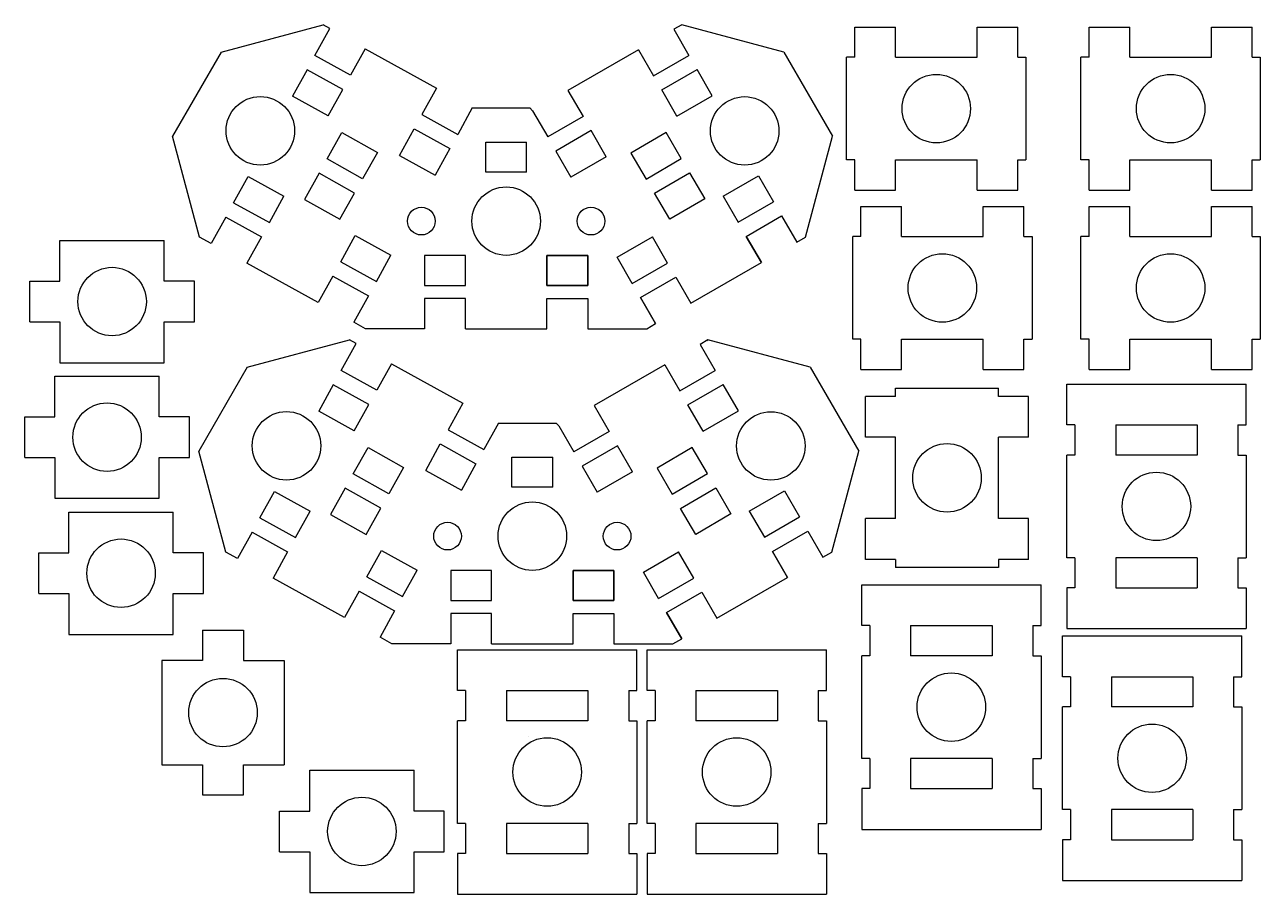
# Model space of a CAD drawing. Header units: millimetres. Extents: x -42 to 110, y 31 to 137.
import ezdxf

# ---------------------------------------------------------------- set-up
doc = ezdxf.new("R2010")
doc.units = ezdxf.units.MM
doc.layers.get('0').update_dxf_attribs({"color": 178, "lineweight": 25})

# ---------------------------------------------------------------- blocks, each defined once
blk = doc.blocks.new('partition')
at = {"color": 1}
for p, q in [((2, 21), (7, 21)), ((2, 17.3), (2, 21)), ((7, 17.3), (7, 21)), ((17, 17.3), (17, 21)), ((17, 21), (22, 21)), ((22, 17.3), (22, 21)), ((2, 17.3), (1, 17.3)), ((1, 4.7), (1, 17.3)), ((7, 17.3), (17, 17.3)), ((22, 17.3), (23, 17.3)), ((23, 17.3), (23, 4.7)), ((2, 4.7), (1, 4.7)), ((2, 1), (2, 4.7)), ((7, 4.7), (17, 4.7)), ((7, 1), (7, 4.7)), ((17, 1), (17, 4.7)), ((22, 1), (22, 4.7)), ((22, 4.7), (23, 4.7)), ((2, 1), (7, 1)), ((17, 1), (22, 1))]:
    blk.add_line(p, q, dxfattribs=at)
blk.add_circle((12, 11), 4.2, dxfattribs=at)
blk = doc.blocks.new('vertex')
at = {"color": 1}
for p, q in [((-34.97, 20.74), (-22.43, 24.1)), ((-23.46, 20.31), (-21.62, 23.64)), ((-21.62, 23.64), (-22.43, 24.1)), ((21.54, 24.1), (20.57, 23.53)), ((20.57, 23.53), (22.42, 20.33)), ((21.42, 24.02), (21.54, 24.1)), ((34.08, 20.74), (21.54, 24.1)), ((-34.97, 20.74), (-40.93, 10.41)), ((-19.08, 17.89), (-23.46, 20.31)), ((-17.29, 21.13), (-19.08, 17.89)), ((-17.29, 21.13), (-8.54, 16.3)), ((16.24, 21.03), (7.58, 16.03)), ((16.24, 21.03), (18.09, 17.83)), ((18.09, 17.83), (22.42, 20.33)), ((34.08, 20.74), (40.04, 10.41)), ((-24.43, 18.56), (-26.21, 15.32)), ((-20.05, 16.14), (-24.43, 18.56)), ((19.09, 16.1), (23.42, 18.6)), ((25.27, 15.39), (23.42, 18.6)), ((-21.84, 12.9), (-26.21, 15.32)), ((-21.84, 12.9), (-20.05, 16.14)), ((-8.54, 16.3), (-10.33, 13.06)), ((-8.54, 16.3), (-10.33, 13.06)), ((7.58, 16.03), (9.43, 12.83)), ((20.94, 12.89), (19.09, 16.1)), ((20.94, 12.89), (25.27, 15.39)), ((-4.16, 13.88), (-5.95, 10.64)), ((-4.16, 13.88), (0, 13.88)), ((-1.25, 13.88), (2.91, 13.88)), ((3.25, 13.53), (2.91, 13.88)), ((-10.33, 13.06), (-5.95, 10.64)), ((3.25, 13.53), (5.1, 10.33)), ((9.43, 12.83), (5.1, 10.33)), ((-21.97, 7.63), (-20.16, 10.86)), ((-20.16, 10.86), (-15.8, 8.41)), ((-13.08, 8.07), (-11.29, 11.31)), ((-11.29, 11.31), (-6.92, 8.89)), ((10.43, 11.1), (6.1, 8.6)), ((12.28, 7.89), (10.43, 11.1)), ((19.61, 10.86), (15.3, 8.32)), ((21.48, 7.67), (19.61, 10.86)), ((-37.62, -1.95), (-40.93, 10.41)), ((-2.5, 6), (-2.5, 9.7)), ((-2.5, 9.7), (2.5, 9.7)), ((2.5, 6), (2.5, 9.7)), ((36.73, -1.95), (40.04, 10.41)), ((-17.61, 5.19), (-21.97, 7.63)), ((-15.8, 8.41), (-17.61, 5.19)), ((-13.08, 8.07), (-8.7, 5.65)), ((-6.92, 8.89), (-8.7, 5.65)), ((6.1, 8.6), (6.1, 8.6)), ((6.1, 8.6), (7.95, 5.39)), ((12.28, 7.89), (7.95, 5.39)), ((15.3, 8.32), (17.17, 5.13)), ((17.17, 5.13), (21.48, 7.67)), ((-33.43, 2.25), (-31.64, 5.49)), ((-31.64, 5.49), (-27.26, 3.07)), ((-22.95, 5.89), (-24.76, 2.66)), ((-18.59, 3.44), (-22.95, 5.89)), ((2.5, 6), (-2.5, 6)), ((18.18, 3.41), (22.49, 5.94)), ((22.49, 5.94), (24.37, 2.75)), ((26.61, 3.07), (30.94, 5.57)), ((30.94, 5.57), (32.79, 2.36)), ((-29.05, -0.17), (-27.26, 3.07)), ((-20.4, 0.22), (-18.59, 3.44)), ((20.06, 0.22), (18.18, 3.41)), ((26.61, 3.07), (28.46, -0.14)), ((-33.43, 2.25), (-29.05, -0.17)), ((-24.76, 2.66), (-20.4, 0.22)), ((24.37, 2.75), (20.06, 0.22)), ((28.46, -0.14), (32.79, 2.36)), ((-34.39, 0.5), (-36.18, -2.74)), ((-34.39, 0.5), (-30.02, -1.92)), ((29.46, -1.87), (33.79, 0.63)), ((33.79, 0.63), (35.64, -2.58)), ((33.79, 0.63), (35.64, -2.58)), ((-36.18, -2.74), (-37.62, -1.95)), ((-30.02, -1.92), (-31.81, -5.16)), ((-20.3, -5), (-18.51, -1.76)), ((-18.51, -1.76), (-14.13, -4.18)), ((13.62, -4.43), (17.95, -1.93)), ((19.8, -5.14), (17.95, -1.93)), ((29.46, -1.87), (31.31, -5.08)), ((31.31, -5.08), (29.46, -1.87)), ((35.64, -2.58), (36.73, -1.95)), ((-15.92, -7.42), (-14.13, -4.18)), ((-10, -4.2), (-10, -7.9)), ((-10, -4.2), (-10, -7.9)), ((-5, -4.2), (-10, -4.2)), ((-5, -7.9), (-5, -4.2)), ((5, -4.2), (5, -7.9)), ((10, -4.2), (5, -4.2)), ((5, -4.2), (10, -4.2)), ((5, -7.9), (5, -4.2)), ((10, -7.9), (10, -4.2)), ((10, -4.2), (10, -7.9)), ((15.47, -7.64), (13.62, -4.43)), ((-23.05, -9.99), (-31.81, -5.16)), ((-20.3, -5), (-15.92, -7.42)), ((15.47, -7.64), (19.8, -5.14)), ((22.65, -10.08), (31.31, -5.08)), ((-21.26, -6.75), (-23.05, -9.99)), ((-21.26, -6.75), (-16.89, -9.17)), ((16.47, -9.37), (20.8, -6.87)), ((20.8, -6.87), (22.65, -10.08)), ((20.8, -6.87), (22.65, -10.08)), ((-10, -7.9), (-5, -7.9)), ((5, -7.9), (10, -7.9)), ((10, -7.9), (5, -7.9)), ((-16.89, -9.17), (-18.67, -12.41)), ((-10, -9.5), (-10, -13.2)), ((-5, -9.5), (-10, -9.5)), ((-5, -13.2), (-5, -9.5)), ((5, -9.5), (10, -9.5)), ((5, -13.2), (5, -9.5)), ((10, -9.5), (10, -13.2)), ((16.47, -9.37), (18.32, -12.58)), ((18.32, -12.58), (16.47, -9.37)), ((-17.24, -13.2), (-18.67, -12.41)), ((-10, -13.2), (-17.24, -13.2)), ((-5, -13.2), (5, -13.2)), ((10, -13.2), (17.24, -13.2)), ((17.24, -13.2), (18.32, -12.58))]:
    blk.add_line(p, q, dxfattribs=at)
for centre, radius in [((-30.16, 11.08), 4.2), ((29.26, 11.07), 4.2), ((0, 0), 4.2), ((-10.4, 0), 1.7), ((10.4, 0), 1.7)]:
    blk.add_circle(centre, radius, dxfattribs=at)
blk = doc.blocks.new('outer endings')
at = {"color": 1}
for p, q in [((-26.41, 34.45), (-26.41, 39.45)), ((-26.41, 39.45), (-4.41, 39.45)), ((-4.41, 34.45), (-4.41, 39.45)), ((-25.41, 34.45), (-26.41, 34.45)), ((-25.41, 34.45), (-25.41, 30.75)), ((-20.41, 34.45), (-20.41, 30.75)), ((-20.41, 34.45), (-10.41, 34.45)), ((-10.41, 34.45), (-10.41, 30.75)), ((-5.41, 34.45), (-5.41, 30.75)), ((-5.41, 34.45), (-4.41, 34.45)), ((-25.41, 30.75), (-26.41, 30.75)), ((-26.41, 18.15), (-26.41, 30.75)), ((-10.41, 30.75), (-20.41, 30.75)), ((-5.41, 30.75), (-4.41, 30.75)), ((-4.41, 30.75), (-4.41, 18.15)), ((-25.41, 18.15), (-26.41, 18.15)), ((-25.41, 18.15), (-25.41, 14.45)), ((-10.41, 18.15), (-20.41, 18.15)), ((-20.41, 18.15), (-20.41, 14.45)), ((-10.41, 18.15), (-10.41, 14.45)), ((-5.41, 18.15), (-5.41, 14.45)), ((-5.41, 18.15), (-4.41, 18.15)), ((-25.41, 14.45), (-26.41, 14.45)), ((-26.41, 14.45), (-26.41, 9.45)), ((-20.41, 14.45), (-10.41, 14.45)), ((-5.41, 14.45), (-4.41, 14.45)), ((-4.41, 14.45), (-4.41, 9.45)), ((-26.41, 9.45), (-4.41, 9.45))]:
    blk.add_line(p, q, dxfattribs=at)
blk.add_circle((-15.41, 24.45), 4.2, dxfattribs=at)
blk = doc.blocks.new('middle segment')
at = {"color": 1}
for p, q in [((-12.8, 22.18), (-7.8, 22.18)), ((-12.8, 22.18), (-12.8, 18.48)), ((-7.8, 22.18), (-7.8, 18.48)), ((-12.8, 18.48), (-17.8, 18.48)), ((-17.8, 18.48), (-17.8, 5.68)), ((-7.8, 18.48), (-2.8, 18.48)), ((-2.8, 18.48), (-2.8, 5.68)), ((-17.8, 5.68), (-12.8, 5.68)), ((-12.8, 5.68), (-12.8, 1.98)), ((-7.8, 1.98), (-7.8, 5.68)), ((-7.8, 5.68), (-2.8, 5.68)), ((-12.8, 1.98), (-7.8, 1.98))]:
    blk.add_line(p, q, dxfattribs=at)
blk.add_circle((-10.3, 12.08), 4.2, dxfattribs=at)

msp = doc.modelspace()

# ---------------------------------------------------------------- linework, layer by layer
at = {"color": 1}
msp.add_line((20, 50), (20, 50), dxfattribs=at)

# ---------------------------------------------------------------- block references
for name, p in [('vertex', (17.24, 113.2)), ('partition', (58, 116)), ('partition', (86.75, 116)), ('partition', (58.75, 94)), ('partition', (86.75, 94)), ('vertex', (20.45, 74.55)), ('middle segment', (-7.2, 40.82))]:
    msp.add_blockref(name, p, dxfattribs=at)
for name, p, rotation in [('middle segment', (-19.02, 113.63), 90), ('middle segment', (-19.64, 96.99), 90), ('partition', (82.32, 69.7), 90), ('outer endings', (112.42, 53.75), 360), ('middle segment', (-17.92, 80.3), 90), ('outer endings', (87.26, 29.12), 360), ('outer endings', (111.89, 22.85), 360), ('outer endings', (37.68, 21.16), 360), ('outer endings', (60.93, 21.16), 360), ('middle segment', (11.62, 48.62), 90)]:
    msp.add_blockref(name, p, dxfattribs=dict(at, rotation=rotation))

doc.saveas('drawing.dxf')
